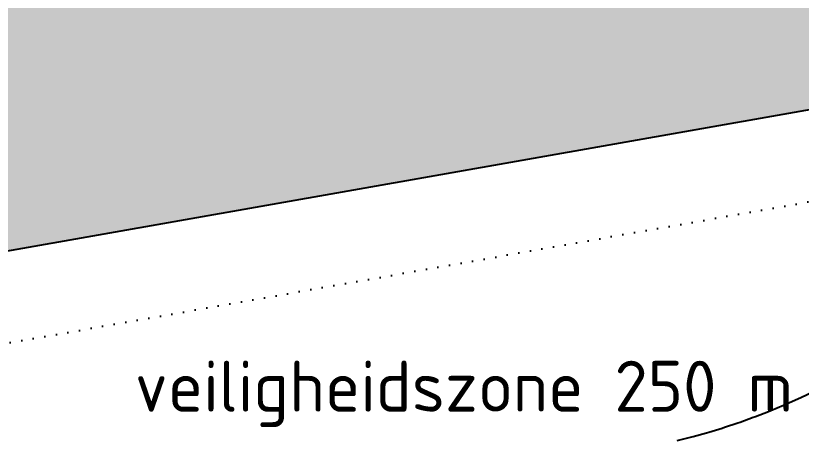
# Model space of a CAD drawing. Header units: metres. Extents: x 284000 to 318000, y 7632000 to 7666000.
# Drawn here: x 295981.3 to 296328, y 7647338 to 7647525.5 of the extents above; entities that cross this region are included whole.
import ezdxf
from ezdxf.enums import TextEntityAlignment as Align

# ---------------------------------------------------------------- set-up
doc = ezdxf.new("R2010")
doc.units = ezdxf.units.M
doc.header["$LTSCALE"] = 10
doc.linetypes.add('DASHED', pattern=[1.524, 1.27, -0.254])
doc.linetypes.add('DOT', pattern=[0.508, 0, -0.508])
for name, color, linetype in [('HV-LEIDING', 1, 'Continuous'), ('HV-LNG', 1, 'Continuous'), ('HV-ONDERGROND', 8, 'Continuous'), ('HV-TEKST-02', 7, 'Continuous'), ('HV-VEILIGHEID', 1, 'Continuous')]:
    doc.layers.add(name, color=color, linetype=linetype)
doc.styles.add('NLCS-ISO', font='NLCS-ISO.ttf')
picture_1 = doc.add_image_def('image1.jpg', size_in_pixel=(3400, 3400))

msp = doc.modelspace()

# ---------------------------------------------------------------- hatches: boundary and pattern name
at = {"layer": 'HV-LNG', "true_color": 0xef233c, "transparency": 33554534}
h = msp.add_hatch(color=1, dxfattribs=at)
h.dxf.hatch_style = 1
h.paths.add_polyline_path([(296446.75, 7648095.43), (295458.5, 7647921.17), (295559.57, 7647347.98), (296547.82, 7647522.24), (296510.18, 7647735.71), (296302.48, 7647678.14), (296301.52, 7647677.9), (296297.21, 7647676.93), (296295.27, 7647676.6), (296290.89, 7647676.05), (296288.93, 7647675.91), (296284.51, 7647675.8), (296282.54, 7647675.85), (296278.14, 7647676.17), (296276.18, 7647676.41), (296271.83, 7647677.16), (296269.91, 7647677.59), (296265.65, 7647678.77), (296263.78, 7647679.39), (296259.66, 7647680.97), (296257.86, 7647681.77), (296253.92, 7647683.76), (296252.2, 7647684.73), (296248.47, 7647687.09), (296246.86, 7647688.22), (296243.38, 7647690.94), (296241.89, 7647692.22), (296238.69, 7647695.27), (296237.33, 7647696.69), (296234.44, 7647700.03), (296233.23, 7647701.59), (296230.69, 7647705.2), (296229.63, 7647706.86), (296227.45, 7647710.7), (296226.57, 7647712.46), (296224.78, 7647716.5), (296224.07, 7647718.33), (296222.68, 7647722.53), (296222.15, 7647724.42), (296221.18, 7647728.73), (296220.85, 7647730.67), (296220.3, 7647735.06), (296220.16, 7647737.02), (296220.05, 7647741.43), (296220.09, 7647743.4), (296220.42, 7647747.81), (296220.66, 7647749.76), (296221.41, 7647754.11), (296221.84, 7647756.04), (296223.02, 7647760.29), (296223.64, 7647762.16), (296225.22, 7647766.28), (296226.02, 7647768.08), (296228, 7647772.03), (296228.97, 7647773.74), (296231.34, 7647777.48), (296232.47, 7647779.09), (296235.18, 7647782.57), (296236.47, 7647784.06), (296239.51, 7647787.26), (296240.94, 7647788.62), (296244.28, 7647791.51), (296245.83, 7647792.72), (296249.44, 7647795.26), (296251.11, 7647796.32), (296254.95, 7647798.49), (296256.71, 7647799.38), (296260.74, 7647801.17), (296262.58, 7647801.88), (296266.77, 7647803.27), (296267.72, 7647803.56), (296487.48, 7647864.47)])

# ---------------------------------------------------------------- linework, layer by layer
at = {"layer": 'HV-LEIDING', "linetype": 'DOT'}
msp.add_lwpolyline([(294760.27, 7647431.22), (294805.58, 7647174.28), (296436.2, 7647461.8), (296644.9, 7647549.55)], dxfattribs=at)
at = {"layer": 'HV-LNG'}
msp.add_lwpolyline([(295559.57, 7647347.98), (296547.82, 7647522.24)], dxfattribs=at)
at = {"layer": 'HV-VEILIGHEID', "linetype": 'DASHED'}
msp.add_lwpolyline([(296273.18, 7647337.9), (296279.13, 7647339.41), (296280.19, 7647339.69), (296286.1, 7647341.34), (296287.16, 7647341.66), (296293.03, 7647343.45), (296294.08, 7647343.79), (296299.9, 7647345.73), (296300.95, 7647346.09), (296306.72, 7647348.17), (296307.75, 7647348.56), (296313.47, 7647350.79), (296314.49, 7647351.2), (296320.16, 7647353.56), (296321.17, 7647354), (296326.77, 7647356.5), (296327.78, 7647356.96), (296333.32, 7647359.6)], dxfattribs=at)

# ---------------------------------------------------------------- texts
at = {"layer": 'HV-TEKST-02', "style": 'NLCS-ISO'}
msp.add_text('veiligheidszone 250 m', height=22.5, dxfattribs=at).set_placement((296179.11, 7647361.88), align=Align.MIDDLE_CENTER)

# ---------------------------------------------------------------- pictures from other files: only their frames are drawn
at = {"layer": 'HV-ONDERGROND'}
image = msp.add_image(picture_1, insert=(284000, 7632000), size_in_units=(34000, 34000), dxfattribs=at)

doc.saveas('drawing.dxf')
